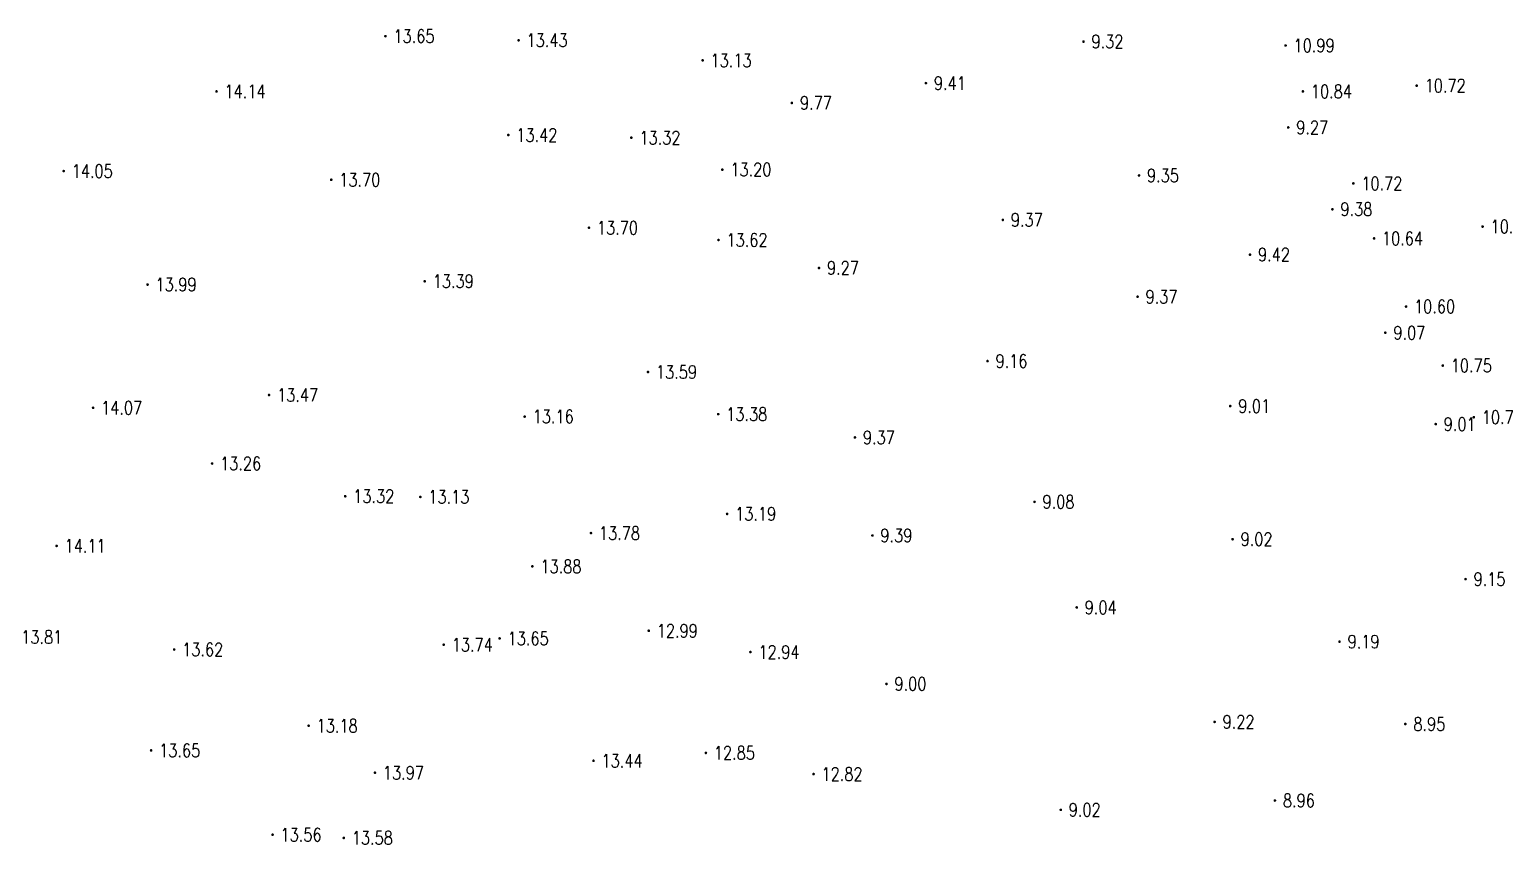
# Model space of a CAD drawing. Extents: x 478634 to 479141, y 2369294 to 2369803.
# Drawn here: x 478854.3 to 478965.1, y 2369487.2 to 2369548.4 of the extents above; entities that cross this region are included whole.
import ezdxf
from ezdxf.enums import TextEntityAlignment as Align

# ---------------------------------------------------------------- set-up
doc = ezdxf.new("R2010")
doc.units = 0
doc.header["$LTSCALE"] = 0.5
doc.layers.get('0').update_dxf_attribs({"linetype": 'CONTINUOUS'})
doc.layers.add('GCD', color=1, linetype='CONTINUOUS')
doc.styles.add('HZ', font='rs.shx', dxfattribs={"width": 0.8, "bigfont": 'hztxt.shx'})

# ---------------------------------------------------------------- blocks, each defined once
blk = doc.blocks.new('GC200')
at = {"linetype": 'Continuous', "const_width": 0.2, "flags": 128}
blk.add_lwpolyline([(-0.1, 0, 1), (0.1, 0, 1)], format="xyb", close=True, dxfattribs=at)

msp = doc.modelspace()

# ---------------------------------------------------------------- block references
at = {"layer": 'GCD', "linetype": 'Continuous'}
ref = msp.add_blockref('GC200', (478881, 2369547.94, 13.65), dxfattribs=dict(at, xscale=0.5, yscale=0.5, zscale=0.5))
ref.add_attrib('height', '13.65', dxfattribs={"linetype": 'Continuous', "height": 1, "style": 'HZ', "width": 0.8}).set_placement((478881.6, 2369547.94, 13.65), align=Align.MIDDLE_LEFT)
ref = msp.add_blockref('GC200', (478891, 2369547.63, 13.43), dxfattribs=dict(at, xscale=0.5, yscale=0.5, zscale=0.5))
ref.add_attrib('height', '13.43', dxfattribs={"linetype": 'Continuous', "height": 1, "style": 'HZ', "width": 0.8}).set_placement((478891.6, 2369547.63, 13.43), align=Align.MIDDLE_LEFT)
ref = msp.add_blockref('GC200', (478933.44, 2369547.53, 9.32), dxfattribs=dict(at, xscale=0.5, yscale=0.5, zscale=0.5))
ref.add_attrib('height', '9.32', dxfattribs={"linetype": 'Continuous', "height": 1, "style": 'HZ', "width": 0.8}).set_placement((478934.04, 2369547.53, 9.32), align=Align.MIDDLE_LEFT)
ref = msp.add_blockref('GC200', (478948.62, 2369547.24, 10.99), dxfattribs=dict(at, xscale=0.5, yscale=0.5, zscale=0.5))
ref.add_attrib('height', '10.99', dxfattribs={"linetype": 'Continuous', "height": 1, "style": 'HZ', "width": 0.8}).set_placement((478949.22, 2369547.24, 10.99), align=Align.MIDDLE_LEFT)
ref = msp.add_blockref('GC200', (478904.83, 2369546.12, 13.13), dxfattribs=dict(at, xscale=0.5, yscale=0.5, zscale=0.5))
ref.add_attrib('height', '13.13', dxfattribs={"linetype": 'Continuous', "height": 1, "style": 'HZ', "width": 0.8}).set_placement((478905.42, 2369546.12, 13.13), align=Align.MIDDLE_LEFT)
ref = msp.add_blockref('GC200', (478868.31, 2369543.79, 14.14), dxfattribs=dict(at, xscale=0.5, yscale=0.5, zscale=0.5))
ref.add_attrib('height', '14.14', dxfattribs={"linetype": 'Continuous', "height": 1, "style": 'HZ', "width": 0.8}).set_placement((478868.91, 2369543.79, 14.14), align=Align.MIDDLE_LEFT)
ref = msp.add_blockref('GC200', (478921.6, 2369544.41, 9.41), dxfattribs=dict(at, xscale=0.5, yscale=0.5, zscale=0.5))
ref.add_attrib('height', '9.41', dxfattribs={"linetype": 'Continuous', "height": 1, "style": 'HZ', "width": 0.8}).set_placement((478922.2, 2369544.41, 9.41), align=Align.MIDDLE_LEFT)
ref = msp.add_blockref('GC200', (478949.92, 2369543.79, 10.84), dxfattribs=dict(at, xscale=0.5, yscale=0.5, zscale=0.5))
ref.add_attrib('height', '10.84', dxfattribs={"linetype": 'Continuous', "height": 1, "style": 'HZ', "width": 0.8}).set_placement((478950.52, 2369543.79, 10.84), align=Align.MIDDLE_LEFT)
ref = msp.add_blockref('GC200', (478958.47, 2369544.22, 10.72), dxfattribs=dict(at, xscale=0.5, yscale=0.5, zscale=0.5))
ref.add_attrib('height', '10.72', dxfattribs={"linetype": 'Continuous', "height": 1, "style": 'HZ', "width": 0.8}).set_placement((478959.07, 2369544.22, 10.72), align=Align.MIDDLE_LEFT)
ref = msp.add_blockref('GC200', (478911.53, 2369542.92, 9.77), dxfattribs=dict(at, xscale=0.5, yscale=0.5, zscale=0.5))
ref.add_attrib('height', '9.77', dxfattribs={"linetype": 'Continuous', "height": 1, "style": 'HZ', "width": 0.8}).set_placement((478912.14, 2369542.92, 9.77), align=Align.MIDDLE_LEFT)
ref = msp.add_blockref('GC200', (478890.23, 2369540.51, 13.42), dxfattribs=dict(at, xscale=0.5, yscale=0.5, zscale=0.5))
ref.add_attrib('height', '13.42', dxfattribs={"linetype": 'Continuous', "height": 1, "style": 'HZ', "width": 0.8}).set_placement((478890.83, 2369540.51, 13.42), align=Align.MIDDLE_LEFT)
ref = msp.add_blockref('GC200', (478899.47, 2369540.31, 13.31), dxfattribs=dict(at, xscale=0.5, yscale=0.5, zscale=0.5))
ref.add_attrib('height', '13.32', dxfattribs={"linetype": 'Continuous', "height": 1, "style": 'HZ', "width": 0.8}).set_placement((478900.08, 2369540.31, 13.31), align=Align.MIDDLE_LEFT)
ref = msp.add_blockref('GC200', (478948.82, 2369541.08, 9.27), dxfattribs=dict(at, xscale=0.5, yscale=0.5, zscale=0.5))
ref.add_attrib('height', '9.27', dxfattribs={"linetype": 'Continuous', "height": 1, "style": 'HZ', "width": 0.8}).set_placement((478949.42, 2369541.08, 9.27), align=Align.MIDDLE_LEFT)
ref = msp.add_blockref('GC200', (478856.83, 2369537.8, 14.04), dxfattribs=dict(at, xscale=0.5, yscale=0.5, zscale=0.5))
ref.add_attrib('height', '14.05', dxfattribs={"linetype": 'Continuous', "height": 1, "style": 'HZ', "width": 0.8}).set_placement((478857.43, 2369537.8, 14.04), align=Align.MIDDLE_LEFT)
ref = msp.add_blockref('GC200', (478876.93, 2369537.15, 13.7), dxfattribs=dict(at, xscale=0.5, yscale=0.5, zscale=0.5))
ref.add_attrib('height', '13.70', dxfattribs={"linetype": 'Continuous', "height": 1, "style": 'HZ', "width": 0.8}).set_placement((478877.53, 2369537.15, 13.7), align=Align.MIDDLE_LEFT)
ref = msp.add_blockref('GC200', (478906.31, 2369537.91, 13.2), dxfattribs=dict(at, xscale=0.5, yscale=0.5, zscale=0.5))
ref.add_attrib('height', '13.20', dxfattribs={"linetype": 'Continuous', "height": 1, "style": 'HZ', "width": 0.8}).set_placement((478906.91, 2369537.91, 13.2), align=Align.MIDDLE_LEFT)
ref = msp.add_blockref('GC200', (478937.61, 2369537.47, 9.35), dxfattribs=dict(at, xscale=0.5, yscale=0.5, zscale=0.5))
ref.add_attrib('height', '9.35', dxfattribs={"linetype": 'Continuous', "height": 1, "style": 'HZ', "width": 0.8}).set_placement((478938.21, 2369537.47, 9.35), align=Align.MIDDLE_LEFT)
ref = msp.add_blockref('GC200', (478953.71, 2369536.87, 10.72), dxfattribs=dict(at, xscale=0.5, yscale=0.5, zscale=0.5))
ref.add_attrib('height', '10.72', dxfattribs={"linetype": 'Continuous', "height": 1, "style": 'HZ', "width": 0.8}).set_placement((478954.31, 2369536.87, 10.72), align=Align.MIDDLE_LEFT)
ref = msp.add_blockref('GC200', (478952.14, 2369534.93, 9.38), dxfattribs=dict(at, xscale=0.5, yscale=0.5, zscale=0.5))
ref.add_attrib('height', '9.38', dxfattribs={"linetype": 'Continuous', "height": 1, "style": 'HZ', "width": 0.8}).set_placement((478952.74, 2369534.93, 9.38), align=Align.MIDDLE_LEFT)
ref = msp.add_blockref('GC200', (478896.29, 2369533.54, 13.7), dxfattribs=dict(at, xscale=0.5, yscale=0.5, zscale=0.5))
ref.add_attrib('height', '13.70', dxfattribs={"linetype": 'Continuous', "height": 1, "style": 'HZ', "width": 0.8}).set_placement((478896.89, 2369533.54, 13.7), align=Align.MIDDLE_LEFT)
ref = msp.add_blockref('GC200', (478927.38, 2369534.13, 9.37), dxfattribs=dict(at, xscale=0.5, yscale=0.5, zscale=0.5))
ref.add_attrib('height', '9.37', dxfattribs={"linetype": 'Continuous', "height": 1, "style": 'HZ', "width": 0.8}).set_placement((478927.98, 2369534.13, 9.37), align=Align.MIDDLE_LEFT)
ref = msp.add_blockref('GC200', (478963.42, 2369533.63, 10.45), dxfattribs=dict(at, xscale=0.5, yscale=0.5, zscale=0.5))
ref.add_attrib('height', '10.45', dxfattribs={"linetype": 'Continuous', "height": 1, "style": 'HZ', "width": 0.8}).set_placement((478964.02, 2369533.63, 10.45), align=Align.MIDDLE_LEFT)
ref = msp.add_blockref('GC200', (478906.02, 2369532.62, 13.62), dxfattribs=dict(at, xscale=0.5, yscale=0.5, zscale=0.5))
ref.add_attrib('height', '13.62', dxfattribs={"linetype": 'Continuous', "height": 1, "style": 'HZ', "width": 0.8}).set_placement((478906.62, 2369532.62, 13.62), align=Align.MIDDLE_LEFT)
ref = msp.add_blockref('GC200', (478955.27, 2369532.74, 10.64), dxfattribs=dict(at, xscale=0.5, yscale=0.5, zscale=0.5))
ref.add_attrib('height', '10.64', dxfattribs={"linetype": 'Continuous', "height": 1, "style": 'HZ', "width": 0.8}).set_placement((478955.86, 2369532.74, 10.64), align=Align.MIDDLE_LEFT)
ref = msp.add_blockref('GC200', (478945.95, 2369531.52, 9.42), dxfattribs=dict(at, xscale=0.5, yscale=0.5, zscale=0.5))
ref.add_attrib('height', '9.42', dxfattribs={"linetype": 'Continuous', "height": 1, "style": 'HZ', "width": 0.8}).set_placement((478946.55, 2369531.52, 9.42), align=Align.MIDDLE_LEFT)
ref = msp.add_blockref('GC200', (478913.57, 2369530.52, 9.27), dxfattribs=dict(at, xscale=0.5, yscale=0.5, zscale=0.5))
ref.add_attrib('height', '9.27', dxfattribs={"linetype": 'Continuous', "height": 1, "style": 'HZ', "width": 0.8}).set_placement((478914.17, 2369530.52, 9.27), align=Align.MIDDLE_LEFT)
ref = msp.add_blockref('GC200', (478863.13, 2369529.27, 13.99), dxfattribs=dict(at, xscale=0.5, yscale=0.5, zscale=0.5))
ref.add_attrib('height', '13.99', dxfattribs={"linetype": 'Continuous', "height": 1, "style": 'HZ', "width": 0.8}).set_placement((478863.73, 2369529.27, 13.99), align=Align.MIDDLE_LEFT)
ref = msp.add_blockref('GC200', (478883.95, 2369529.52, 13.39), dxfattribs=dict(at, xscale=0.5, yscale=0.5, zscale=0.5))
ref.add_attrib('height', '13.39', dxfattribs={"linetype": 'Continuous', "height": 1, "style": 'HZ', "width": 0.8}).set_placement((478884.55, 2369529.52, 13.39), align=Align.MIDDLE_LEFT)
ref = msp.add_blockref('GC200', (478937.5, 2369528.36, 9.37), dxfattribs=dict(at, xscale=0.5, yscale=0.5, zscale=0.5))
ref.add_attrib('height', '9.37', dxfattribs={"linetype": 'Continuous', "height": 1, "style": 'HZ', "width": 0.8}).set_placement((478938.1, 2369528.36, 9.37), align=Align.MIDDLE_LEFT)
ref = msp.add_blockref('GC200', (478957.67, 2369527.62, 10.6), dxfattribs=dict(at, xscale=0.5, yscale=0.5, zscale=0.5))
ref.add_attrib('height', '10.60', dxfattribs={"linetype": 'Continuous', "height": 1, "style": 'HZ', "width": 0.8}).set_placement((478958.27, 2369527.62, 10.6), align=Align.MIDDLE_LEFT)
ref = msp.add_blockref('GC200', (478956.11, 2369525.65, 9.07), dxfattribs=dict(at, xscale=0.5, yscale=0.5, zscale=0.5))
ref.add_attrib('height', '9.07', dxfattribs={"linetype": 'Continuous', "height": 1, "style": 'HZ', "width": 0.8}).set_placement((478956.72, 2369525.65, 9.07), align=Align.MIDDLE_LEFT)
ref = msp.add_blockref('GC200', (478900.72, 2369522.7, 13.59), dxfattribs=dict(at, xscale=0.5, yscale=0.5, zscale=0.5))
ref.add_attrib('height', '13.59', dxfattribs={"linetype": 'Continuous', "height": 1, "style": 'HZ', "width": 0.8}).set_placement((478901.32, 2369522.7, 13.59), align=Align.MIDDLE_LEFT)
ref = msp.add_blockref('GC200', (478926.23, 2369523.52, 9.16), dxfattribs=dict(at, xscale=0.5, yscale=0.5, zscale=0.5))
ref.add_attrib('height', '9.16', dxfattribs={"linetype": 'Continuous', "height": 1, "style": 'HZ', "width": 0.8}).set_placement((478926.83, 2369523.52, 9.16), align=Align.MIDDLE_LEFT)
ref = msp.add_blockref('GC200', (478960.43, 2369523.18, 10.75), dxfattribs=dict(at, xscale=0.5, yscale=0.5, zscale=0.5))
ref.add_attrib('height', '10.75', dxfattribs={"linetype": 'Continuous', "height": 1, "style": 'HZ', "width": 0.8}).set_placement((478961.03, 2369523.18, 10.75), align=Align.MIDDLE_LEFT)
ref = msp.add_blockref('GC200', (478872.26, 2369520.97, 13.47), dxfattribs=dict(at, xscale=0.5, yscale=0.5, zscale=0.5))
ref.add_attrib('height', '13.47', dxfattribs={"linetype": 'Continuous', "height": 1, "style": 'HZ', "width": 0.8}).set_placement((478872.86, 2369520.97, 13.47), align=Align.MIDDLE_LEFT)
ref = msp.add_blockref('GC200', (478859.04, 2369520.01, 14.07), dxfattribs=dict(at, xscale=0.5, yscale=0.5, zscale=0.5))
ref.add_attrib('height', '14.07', dxfattribs={"linetype": 'Continuous', "height": 1, "style": 'HZ', "width": 0.8}).set_placement((478859.64, 2369520.01, 14.07), align=Align.MIDDLE_LEFT)
ref = msp.add_blockref('GC200', (478891.46, 2369519.35, 13.16), dxfattribs=dict(at, xscale=0.5, yscale=0.5, zscale=0.5))
ref.add_attrib('height', '13.16', dxfattribs={"linetype": 'Continuous', "height": 1, "style": 'HZ', "width": 0.8}).set_placement((478892.06, 2369519.35, 13.16), align=Align.MIDDLE_LEFT)
ref = msp.add_blockref('GC200', (478906, 2369519.53, 13.38), dxfattribs=dict(at, xscale=0.5, yscale=0.5, zscale=0.5))
ref.add_attrib('height', '13.38', dxfattribs={"linetype": 'Continuous', "height": 1, "style": 'HZ', "width": 0.8}).set_placement((478906.6, 2369519.53, 13.38), align=Align.MIDDLE_LEFT)
ref = msp.add_blockref('GC200', (478944.46, 2369520.14, 9.01), dxfattribs=dict(at, xscale=0.5, yscale=0.5, zscale=0.5))
ref.add_attrib('height', '9.01', dxfattribs={"linetype": 'Continuous', "height": 1, "style": 'HZ', "width": 0.8}).set_placement((478945.06, 2369520.14, 9.01), align=Align.MIDDLE_LEFT)
ref = msp.add_blockref('GC200', (478962.76, 2369519.3, 10.74), dxfattribs=dict(at, xscale=0.5, yscale=0.5, zscale=0.5))
ref.add_attrib('height', '10.74', dxfattribs={"linetype": 'Continuous', "height": 1, "style": 'HZ', "width": 0.8}).set_placement((478963.36, 2369519.3, 10.74), align=Align.MIDDLE_LEFT)
ref = msp.add_blockref('GC200', (478959.9, 2369518.78, 9.01), dxfattribs=dict(at, xscale=0.5, yscale=0.5, zscale=0.5))
ref.add_attrib('height', '9.01', dxfattribs={"linetype": 'Continuous', "height": 1, "style": 'HZ', "width": 0.8}).set_placement((478960.5, 2369518.78, 9.01), align=Align.MIDDLE_LEFT)
ref = msp.add_blockref('GC200', (478916.27, 2369517.78, 9.37), dxfattribs=dict(at, xscale=0.5, yscale=0.5, zscale=0.5))
ref.add_attrib('height', '9.37', dxfattribs={"linetype": 'Continuous', "height": 1, "style": 'HZ', "width": 0.8}).set_placement((478916.87, 2369517.78, 9.37), align=Align.MIDDLE_LEFT)
ref = msp.add_blockref('GC200', (478867.98, 2369515.82, 13.26), dxfattribs=dict(at, xscale=0.5, yscale=0.5, zscale=0.5))
ref.add_attrib('height', '13.26', dxfattribs={"linetype": 'Continuous', "height": 1, "style": 'HZ', "width": 0.8}).set_placement((478868.58, 2369515.82, 13.26), align=Align.MIDDLE_LEFT)
ref = msp.add_blockref('GC200', (478877.98, 2369513.36, 13.31), dxfattribs=dict(at, xscale=0.5, yscale=0.5, zscale=0.5))
ref.add_attrib('height', '13.32', dxfattribs={"linetype": 'Continuous', "height": 1, "style": 'HZ', "width": 0.8}).set_placement((478878.58, 2369513.36, 13.31), align=Align.MIDDLE_LEFT)
ref = msp.add_blockref('GC200', (478883.62, 2369513.31, 13.13), dxfattribs=dict(at, xscale=0.5, yscale=0.5, zscale=0.5))
ref.add_attrib('height', '13.13', dxfattribs={"linetype": 'Continuous', "height": 1, "style": 'HZ', "width": 0.8}).set_placement((478884.22, 2369513.31, 13.13), align=Align.MIDDLE_LEFT)
ref = msp.add_blockref('GC200', (478929.76, 2369512.94, 9.08), dxfattribs=dict(at, xscale=0.5, yscale=0.5, zscale=0.5))
ref.add_attrib('height', '9.08', dxfattribs={"linetype": 'Continuous', "height": 1, "style": 'HZ', "width": 0.8}).set_placement((478930.36, 2369512.94, 9.08), align=Align.MIDDLE_LEFT)
ref = msp.add_blockref('GC200', (478906.67, 2369512.03, 13.19), dxfattribs=dict(at, xscale=0.5, yscale=0.5, zscale=0.5))
ref.add_attrib('height', '13.19', dxfattribs={"linetype": 'Continuous', "height": 1, "style": 'HZ', "width": 0.8}).set_placement((478907.27, 2369512.03, 13.19), align=Align.MIDDLE_LEFT)
ref = msp.add_blockref('GC200', (478896.44, 2369510.59, 13.78), dxfattribs=dict(at, xscale=0.5, yscale=0.5, zscale=0.5))
ref.add_attrib('height', '13.78', dxfattribs={"linetype": 'Continuous', "height": 1, "style": 'HZ', "width": 0.8}).set_placement((478897.04, 2369510.59, 13.78), align=Align.MIDDLE_LEFT)
ref = msp.add_blockref('GC200', (478917.58, 2369510.41, 9.39), dxfattribs=dict(at, xscale=0.5, yscale=0.5, zscale=0.5))
ref.add_attrib('height', '9.39', dxfattribs={"linetype": 'Continuous', "height": 1, "style": 'HZ', "width": 0.8}).set_placement((478918.18, 2369510.41, 9.39), align=Align.MIDDLE_LEFT)
ref = msp.add_blockref('GC200', (478856.3, 2369509.63, 14.11), dxfattribs=dict(at, xscale=0.5, yscale=0.5, zscale=0.5))
ref.add_attrib('height', '14.11', dxfattribs={"linetype": 'Continuous', "height": 1, "style": 'HZ', "width": 0.8}).set_placement((478856.9, 2369509.63, 14.11), align=Align.MIDDLE_LEFT)
ref = msp.add_blockref('GC200', (478944.64, 2369510.13, 9.02), dxfattribs=dict(at, xscale=0.5, yscale=0.5, zscale=0.5))
ref.add_attrib('height', '9.02', dxfattribs={"linetype": 'Continuous', "height": 1, "style": 'HZ', "width": 0.8}).set_placement((478945.24, 2369510.13, 9.02), align=Align.MIDDLE_LEFT)
ref = msp.add_blockref('GC200', (478892.04, 2369508.09, 13.88), dxfattribs=dict(at, xscale=0.5, yscale=0.5, zscale=0.5))
ref.add_attrib('height', '13.88', dxfattribs={"linetype": 'Continuous', "height": 1, "style": 'HZ', "width": 0.8}).set_placement((478892.64, 2369508.09, 13.88), align=Align.MIDDLE_LEFT)
ref = msp.add_blockref('GC200', (478962.14, 2369507.13, 9.15), dxfattribs=dict(at, xscale=0.5, yscale=0.5, zscale=0.5))
ref.add_attrib('height', '9.15', dxfattribs={"linetype": 'Continuous', "height": 1, "style": 'HZ', "width": 0.8}).set_placement((478962.74, 2369507.13, 9.15), align=Align.MIDDLE_LEFT)
ref = msp.add_blockref('GC200', (478932.93, 2369505, 9.04), dxfattribs=dict(at, xscale=0.5, yscale=0.5, zscale=0.5))
ref.add_attrib('height', '9.04', dxfattribs={"linetype": 'Continuous', "height": 1, "style": 'HZ', "width": 0.8}).set_placement((478933.53, 2369505, 9.04), align=Align.MIDDLE_LEFT)
ref = msp.add_blockref('GC200', (478853.04, 2369502.78, 13.81), dxfattribs=dict(at, xscale=0.5, yscale=0.5, zscale=0.5))
ref.add_attrib('height', '13.81', dxfattribs={"linetype": 'Continuous', "height": 1, "style": 'HZ', "width": 0.8}).set_placement((478853.64, 2369502.78, 13.81), align=Align.MIDDLE_LEFT)
ref = msp.add_blockref('GC200', (478889.58, 2369502.67, 13.65), dxfattribs=dict(at, xscale=0.5, yscale=0.5, zscale=0.5))
ref.add_attrib('height', '13.65', dxfattribs={"linetype": 'Continuous', "height": 1, "style": 'HZ', "width": 0.8}).set_placement((478890.18, 2369502.67, 13.65), align=Align.MIDDLE_LEFT)
ref = msp.add_blockref('GC200', (478900.78, 2369503.25, 12.99), dxfattribs=dict(at, xscale=0.5, yscale=0.5, zscale=0.5))
ref.add_attrib('height', '12.99', dxfattribs={"linetype": 'Continuous', "height": 1, "style": 'HZ', "width": 0.8}).set_placement((478901.38, 2369503.25, 12.99), align=Align.MIDDLE_LEFT)
ref = msp.add_blockref('GC200', (478865.13, 2369501.84, 13.62), dxfattribs=dict(at, xscale=0.5, yscale=0.5, zscale=0.5))
ref.add_attrib('height', '13.62', dxfattribs={"linetype": 'Continuous', "height": 1, "style": 'HZ', "width": 0.8}).set_placement((478865.73, 2369501.84, 13.62), align=Align.MIDDLE_LEFT)
ref = msp.add_blockref('GC200', (478885.38, 2369502.2, 13.74), dxfattribs=dict(at, xscale=0.5, yscale=0.5, zscale=0.5))
ref.add_attrib('height', '13.74', dxfattribs={"linetype": 'Continuous', "height": 1, "style": 'HZ', "width": 0.8}).set_placement((478885.98, 2369502.2, 13.74), align=Align.MIDDLE_LEFT)
ref = msp.add_blockref('GC200', (478908.42, 2369501.65, 12.94), dxfattribs=dict(at, xscale=0.5, yscale=0.5, zscale=0.5))
ref.add_attrib('height', '12.94', dxfattribs={"linetype": 'Continuous', "height": 1, "style": 'HZ', "width": 0.8}).set_placement((478909.02, 2369501.65, 12.94), align=Align.MIDDLE_LEFT)
ref = msp.add_blockref('GC200', (478952.67, 2369502.43, 9.19), dxfattribs=dict(at, xscale=0.5, yscale=0.5, zscale=0.5))
ref.add_attrib('height', '9.19', dxfattribs={"linetype": 'Continuous', "height": 1, "style": 'HZ', "width": 0.8}).set_placement((478953.28, 2369502.43, 9.19), align=Align.MIDDLE_LEFT)
ref = msp.add_blockref('GC200', (478918.64, 2369499.25, 9), dxfattribs=dict(at, xscale=0.5, yscale=0.5, zscale=0.5))
ref.add_attrib('height', '9.00', dxfattribs={"linetype": 'Continuous', "height": 1, "style": 'HZ', "width": 0.8}).set_placement((478919.24, 2369499.25, 9), align=Align.MIDDLE_LEFT)
ref = msp.add_blockref('GC200', (478875.23, 2369496.11, 13.18), dxfattribs=dict(at, xscale=0.5, yscale=0.5, zscale=0.5))
ref.add_attrib('height', '13.18', dxfattribs={"linetype": 'Continuous', "height": 1, "style": 'HZ', "width": 0.8}).set_placement((478875.83, 2369496.11, 13.18), align=Align.MIDDLE_LEFT)
ref = msp.add_blockref('GC200', (478943.29, 2369496.4, 9.22), dxfattribs=dict(at, xscale=0.5, yscale=0.5, zscale=0.5))
ref.add_attrib('height', '9.22', dxfattribs={"linetype": 'Continuous', "height": 1, "style": 'HZ', "width": 0.8}).set_placement((478943.89, 2369496.4, 9.22), align=Align.MIDDLE_LEFT)
ref = msp.add_blockref('GC200', (478957.62, 2369496.24, 8.95), dxfattribs=dict(at, xscale=0.5, yscale=0.5, zscale=0.5))
ref.add_attrib('height', '8.95', dxfattribs={"linetype": 'Continuous', "height": 1, "style": 'HZ', "width": 0.8}).set_placement((478958.22, 2369496.24, 8.95), align=Align.MIDDLE_LEFT)
ref = msp.add_blockref('GC200', (478863.4, 2369494.26, 13.65), dxfattribs=dict(at, xscale=0.5, yscale=0.5, zscale=0.5))
ref.add_attrib('height', '13.65', dxfattribs={"linetype": 'Continuous', "height": 1, "style": 'HZ', "width": 0.8}).set_placement((478864, 2369494.26, 13.65), align=Align.MIDDLE_LEFT)
ref = msp.add_blockref('GC200', (478905.07, 2369494.07, 12.85), dxfattribs=dict(at, xscale=0.5, yscale=0.5, zscale=0.5))
ref.add_attrib('height', '12.85', dxfattribs={"linetype": 'Continuous', "height": 1, "style": 'HZ', "width": 0.8}).set_placement((478905.67, 2369494.07, 12.85), align=Align.MIDDLE_LEFT)
ref = msp.add_blockref('GC200', (478880.21, 2369492.58, 13.97), dxfattribs=dict(at, xscale=0.5, yscale=0.5, zscale=0.5))
ref.add_attrib('height', '13.97', dxfattribs={"linetype": 'Continuous', "height": 1, "style": 'HZ', "width": 0.8}).set_placement((478880.81, 2369492.58, 13.97), align=Align.MIDDLE_LEFT)
ref = msp.add_blockref('GC200', (478896.63, 2369493.48, 13.44), dxfattribs=dict(at, xscale=0.5, yscale=0.5, zscale=0.5))
ref.add_attrib('height', '13.44', dxfattribs={"linetype": 'Continuous', "height": 1, "style": 'HZ', "width": 0.8}).set_placement((478897.23, 2369493.48, 13.44), align=Align.MIDDLE_LEFT)
ref = msp.add_blockref('GC200', (478913.16, 2369492.48, 12.82), dxfattribs=dict(at, xscale=0.5, yscale=0.5, zscale=0.5))
ref.add_attrib('height', '12.82', dxfattribs={"linetype": 'Continuous', "height": 1, "style": 'HZ', "width": 0.8}).set_placement((478913.76, 2369492.48, 12.82), align=Align.MIDDLE_LEFT)
ref = msp.add_blockref('GC200', (478947.82, 2369490.49, 8.96), dxfattribs=dict(at, xscale=0.5, yscale=0.5, zscale=0.5))
ref.add_attrib('height', '8.96', dxfattribs={"linetype": 'Continuous', "height": 1, "style": 'HZ', "width": 0.8}).set_placement((478948.42, 2369490.49, 8.96), align=Align.MIDDLE_LEFT)
ref = msp.add_blockref('GC200', (478931.73, 2369489.79, 9.02), dxfattribs=dict(at, xscale=0.5, yscale=0.5, zscale=0.5))
ref.add_attrib('height', '9.02', dxfattribs={"linetype": 'Continuous', "height": 1, "style": 'HZ', "width": 0.8}).set_placement((478932.33, 2369489.79, 9.02), align=Align.MIDDLE_LEFT)
ref = msp.add_blockref('GC200', (478872.52, 2369487.92, 13.56), dxfattribs=dict(at, xscale=0.5, yscale=0.5, zscale=0.5))
ref.add_attrib('height', '13.56', dxfattribs={"linetype": 'Continuous', "height": 1, "style": 'HZ', "width": 0.8}).set_placement((478873.12, 2369487.92, 13.56), align=Align.MIDDLE_LEFT)
ref = msp.add_blockref('GC200', (478877.87, 2369487.68, 13.58), dxfattribs=dict(at, xscale=0.5, yscale=0.5, zscale=0.5))
ref.add_attrib('height', '13.58', dxfattribs={"linetype": 'Continuous', "height": 1, "style": 'HZ', "width": 0.8}).set_placement((478878.47, 2369487.68, 13.58), align=Align.MIDDLE_LEFT)

doc.saveas('drawing.dxf')
